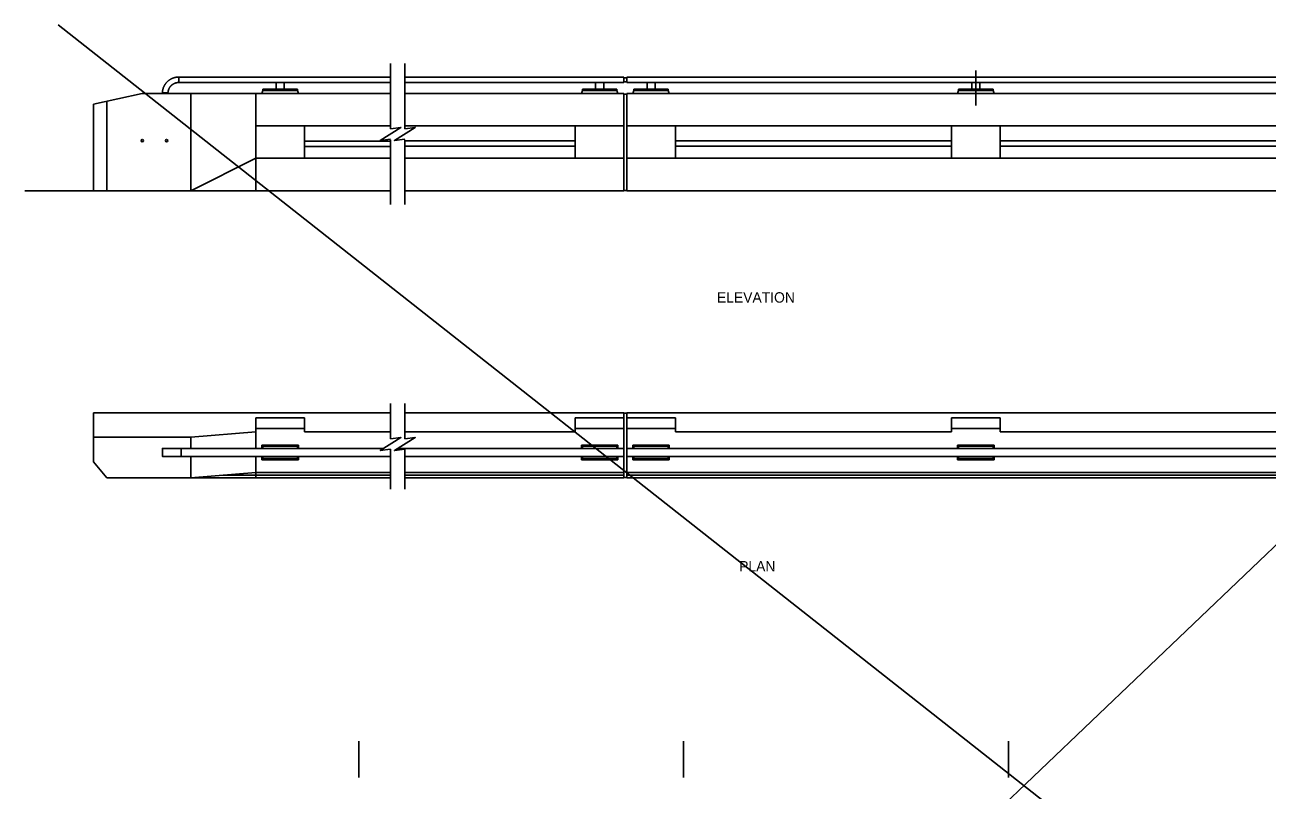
# Model space of a CAD drawing. Extents: x 25576 to 25873, y -3191 to -3046.
# Drawn here: x 25815.58 to 25853.83, y -3078.73 to -3055.17 of the extents above; entities that cross this region are included whole.
import ezdxf

# ---------------------------------------------------------------- set-up
doc = ezdxf.new("R2010")
doc.units = 0
for name, color, linetype in [('60 Nongeo Data', 7, 'Continuous'), ('border_NO-PLOT', 7, 'Continuous'), ('str_Center-Line-A', 7, 'Continuous'), ('str_Concrete-A', 7, 'Continuous'), ('str_Grades-A', 7, 'Continuous'), ('str_Structural-Steel-A', 7, 'Continuous')]:
    doc.layers.add(name, color=color, linetype=linetype)

msp = doc.modelspace()

# ---------------------------------------------------------------- linework, layer by layer
at = {"layer": '60 Nongeo Data'}
for p, q in [((25816.605, -3055.172), (25872.954, -3099.559)), ((25870.601, -3055.433), (25823.665, -3100.214))]:
    msp.add_line(p, q, dxfattribs=at)
at = {"layer": 'str_Center-Line-A'}
for p, q in [((25844.862, -3057.654), (25844.862, -3056.575)), ((25825.864, -3077.217), (25825.864, -3078.341)), ((25835.864, -3077.217), (25835.864, -3078.341)), ((25845.864, -3077.217), (25845.864, -3078.341))]:
    msp.add_line(p, q, dxfattribs=at)
at = {"layer": 'str_Concrete-A'}
for p, q in [((25826.843, -3056.359), (25826.843, -3058.37)), ((25827.283, -3056.359), (25827.283, -3058.37)), ((25819.197, -3057.28), (25817.694, -3057.613)), ((25819.194, -3057.28), (25819.197, -3057.28)), ((25819.197, -3057.28), (25826.843, -3057.28)), ((25820.694, -3057.363), (25820.694, -3057.28)), ((25820.694, -3057.28), (25820.694, -3057.363)), ((25820.694, -3060.28), (25820.694, -3057.28)), ((25822.695, -3057.28), (25822.695, -3059.285)), ((25822.882, -3057.28), (25822.913, -3057.196)), ((25823.976, -3057.196), (25824.007, -3057.28)), ((25834.028, -3057.28), (25827.283, -3057.28)), ((25832.747, -3057.196), (25832.716, -3057.28)), ((25833.841, -3057.28), (25833.81, -3057.196)), ((25834.028, -3060.28), (25834.028, -3057.28)), ((25834.028, -3057.309), (25834.112, -3057.309)), ((25834.112, -3057.28), (25834.112, -3060.28)), ((25859.11, -3057.28), (25834.112, -3057.28)), ((25834.33, -3057.196), (25834.299, -3057.28)), ((25835.424, -3057.28), (25835.393, -3057.196)), ((25844.33, -3057.196), (25844.299, -3057.28)), ((25845.424, -3057.28), (25845.393, -3057.196)), ((25817.694, -3060.28), (25817.694, -3057.613)), ((25818.111, -3060.28), (25818.111, -3057.521)), ((25820.694, -3060.28), (25820.694, -3057.363)), ((25820.695, -3060.279), (25820.694, -3057.363)), ((25822.695, -3057.363), (25822.695, -3057.363)), ((25822.695, -3058.28), (25826.843, -3058.28)), ((25824.194, -3058.28), (25824.195, -3059.285)), ((25834.028, -3058.28), (25827.283, -3058.28)), ((25832.528, -3058.28), (25832.528, -3059.279)), ((25855.612, -3058.28), (25834.112, -3058.28)), ((25835.612, -3059.279), (25835.612, -3058.28)), ((25844.112, -3058.28), (25844.112, -3059.279)), ((25845.612, -3059.279), (25845.612, -3058.28)), ((25826.843, -3058.711), (25826.843, -3060.7)), ((25827.283, -3058.711), (25827.283, -3060.7)), ((25822.695, -3059.279), (25820.695, -3060.279)), ((25822.695, -3059.279), (25826.843, -3059.279)), ((25822.695, -3060.28), (25822.695, -3059.279)), ((25827.283, -3059.279), (25833.653, -3059.279)), ((25832.153, -3059.279), (25834.028, -3059.279)), ((25855.612, -3059.279), (25834.112, -3059.279)), ((25817.694, -3060.28), (25818.111, -3060.28)), ((25818.111, -3060.28), (25820.694, -3060.28)), ((25820.694, -3060.28), (25822.695, -3060.28)), ((25820.695, -3060.279), (25820.771, -3060.279)), ((25826.843, -3060.28), (25822.695, -3060.28)), ((25827.283, -3060.28), (25834.028, -3060.28)), ((25834.028, -3060.272), (25834.112, -3060.272)), ((25834.112, -3060.28), (25855.612, -3060.28)), ((25826.843, -3066.822), (25826.843, -3067.913)), ((25827.283, -3066.822), (25827.283, -3067.913)), ((25817.694, -3068.619), (25817.694, -3067.113)), ((25826.843, -3067.113), (25817.694, -3067.113)), ((25822.695, -3067.597), (25822.695, -3067.263)), ((25822.695, -3067.263), (25824.195, -3067.263)), ((25824.195, -3067.263), (25824.195, -3067.696)), ((25827.283, -3067.113), (25834.028, -3067.113)), ((25834.028, -3067.263), (25832.528, -3067.263)), ((25832.528, -3067.263), (25832.528, -3067.696)), ((25834.028, -3067.119), (25834.112, -3067.119)), ((25834.028, -3067.12), (25834.112, -3067.12)), ((25834.028, -3067.696), (25834.028, -3067.263)), ((25858.989, -3067.113), (25834.112, -3067.113)), ((25834.112, -3067.113), (25834.112, -3069.113)), ((25835.612, -3067.263), (25834.112, -3067.263)), ((25835.612, -3067.696), (25835.612, -3067.263)), ((25844.112, -3067.263), (25844.112, -3067.696)), ((25845.612, -3067.263), (25844.112, -3067.263)), ((25845.612, -3067.696), (25845.612, -3067.263)), ((25822.695, -3067.597), (25822.695, -3067.693)), ((25824.195, -3067.597), (25822.695, -3067.597)), ((25832.528, -3067.596), (25834.028, -3067.596)), ((25834.112, -3067.596), (25835.612, -3067.596)), ((25844.112, -3067.596), (25845.612, -3067.596)), ((25820.694, -3067.863), (25817.694, -3067.863)), ((25822.695, -3067.696), (25820.694, -3067.863)), ((25820.694, -3068.206), (25820.694, -3067.863)), ((25822.695, -3067.789), (25822.695, -3067.693)), ((25822.695, -3067.693), (25822.695, -3067.693)), ((25822.695, -3068.206), (25822.695, -3067.706)), ((25824.195, -3067.696), (25826.843, -3067.696)), ((25827.283, -3067.696), (25832.528, -3067.696)), ((25844.112, -3067.696), (25835.612, -3067.696)), ((25844.112, -3067.696), (25844.112, -3067.692)), ((25854.112, -3067.696), (25845.612, -3067.696)), ((25822.913, -3068.143), (25822.882, -3068.104)), ((25822.882, -3068.104), (25822.882, -3068.206)), ((25822.882, -3068.104), (25824.007, -3068.104)), ((25824.007, -3068.104), (25823.976, -3068.143)), ((25824.007, -3068.206), (25824.007, -3068.104)), ((25826.843, -3068.233), (25826.843, -3069.457)), ((25827.283, -3068.233), (25827.283, -3069.457)), ((25833.841, -3068.104), (25832.716, -3068.104)), ((25832.716, -3068.206), (25832.716, -3068.104)), ((25832.716, -3068.104), (25832.747, -3068.143)), ((25833.81, -3068.143), (25833.841, -3068.104)), ((25833.841, -3068.104), (25833.841, -3068.206)), ((25834.028, -3068.451), (25834.028, -3068.211)), ((25834.299, -3068.104), (25834.331, -3068.143)), ((25834.299, -3068.206), (25834.299, -3068.104)), ((25835.424, -3068.104), (25834.299, -3068.104)), ((25835.393, -3068.143), (25835.424, -3068.104)), ((25835.424, -3068.104), (25835.424, -3068.206)), ((25844.299, -3068.104), (25844.331, -3068.143)), ((25844.299, -3068.206), (25844.299, -3068.104)), ((25845.424, -3068.104), (25844.299, -3068.104)), ((25845.393, -3068.149), (25845.424, -3068.104)), ((25845.424, -3068.104), (25845.424, -3068.206)), ((25818.111, -3069.113), (25817.694, -3068.619)), ((25820.694, -3069.113), (25820.694, -3068.456)), ((25822.695, -3068.956), (25822.695, -3068.456)), ((25822.882, -3068.456), (25822.882, -3068.558)), ((25822.882, -3068.558), (25822.913, -3068.518)), ((25824.007, -3068.558), (25822.882, -3068.558)), ((25823.976, -3068.518), (25824.007, -3068.558)), ((25824.007, -3068.558), (25824.007, -3068.456)), ((25832.716, -3068.558), (25832.716, -3068.456)), ((25832.747, -3068.518), (25832.716, -3068.558)), ((25832.716, -3068.558), (25833.841, -3068.558)), ((25833.841, -3068.558), (25833.81, -3068.518)), ((25833.841, -3068.456), (25833.841, -3068.558)), ((25834.299, -3068.558), (25834.299, -3068.456)), ((25834.331, -3068.518), (25834.299, -3068.558)), ((25834.299, -3068.558), (25835.424, -3068.558)), ((25835.424, -3068.558), (25835.393, -3068.518)), ((25835.424, -3068.456), (25835.424, -3068.558)), ((25844.299, -3068.558), (25844.299, -3068.456)), ((25844.331, -3068.518), (25844.299, -3068.558)), ((25844.299, -3068.558), (25845.424, -3068.558)), ((25845.424, -3068.558), (25845.393, -3068.518)), ((25845.424, -3068.456), (25845.424, -3068.558)), ((25818.111, -3069.113), (25826.843, -3069.113)), ((25820.694, -3069.113), (25822.695, -3068.946)), ((25826.843, -3069.03), (25821.692, -3069.03)), ((25826.843, -3068.946), (25822.695, -3068.946)), ((25822.695, -3069.038), (25822.695, -3068.956)), ((25822.695, -3068.956), (25822.695, -3068.956)), ((25822.695, -3069.113), (25822.695, -3069.038)), ((25827.283, -3068.946), (25834.028, -3068.946)), ((25827.283, -3069.03), (25834.028, -3069.03)), ((25827.283, -3069.113), (25834.028, -3069.113)), ((25834.028, -3069.1), (25834.112, -3069.1)), ((25855.612, -3068.946), (25834.112, -3068.946)), ((25856.66, -3069.03), (25834.112, -3069.03)), ((25857.612, -3069.113), (25834.112, -3069.113))]:
    msp.add_line(p, q, dxfattribs=at)
for points in [[(25826.843, -3058.37), (25827.163, -3058.33), (25826.523, -3058.73), (25826.843, -3058.69)], [(25827.283, -3058.37), (25827.603, -3058.33), (25826.963, -3058.73), (25827.283, -3058.69)], [(25834.028, -3067.113), (25834.028, -3069.113)], [(25826.843, -3067.913), (25827.163, -3067.873), (25826.523, -3068.273), (25826.843, -3068.233)], [(25827.283, -3067.913), (25827.603, -3067.873), (25826.963, -3068.273), (25827.283, -3068.233)]]:
    msp.add_lwpolyline(points, dxfattribs=at)
for centre in [(25819.199, -3058.734), (25819.949, -3058.734)]:
    msp.add_circle(centre, 0.0365, dxfattribs=at)
at = {"layer": 'str_Grades-A'}
msp.add_line((25817.694, -3060.28), (25815.583, -3060.28), dxfattribs=at)
at = {"layer": 'str_Structural-Steel-A'}
for p, q in [((25820.32, -3056.78), (25826.843, -3056.78)), ((25820.32, -3056.78), (25820.32, -3056.785)), ((25820.32, -3056.785), (25820.32, -3056.78)), ((25820.32, -3056.941), (25820.32, -3056.785)), ((25820.32, -3056.941), (25820.32, -3056.946)), ((25820.32, -3056.946), (25820.32, -3056.941)), ((25820.32, -3056.946), (25826.843, -3056.946)), ((25827.283, -3056.78), (25833.653, -3056.78)), ((25827.283, -3056.946), (25833.653, -3056.946)), ((25832.153, -3056.78), (25834.028, -3056.78)), ((25832.153, -3056.946), (25834.028, -3056.946)), ((25834.028, -3056.78), (25834.028, -3056.785)), ((25834.028, -3056.941), (25834.028, -3056.785)), ((25834.112, -3056.803), (25834.028, -3056.803)), ((25834.112, -3056.923), (25834.028, -3056.923)), ((25834.028, -3056.941), (25834.028, -3056.946)), ((25834.112, -3056.78), (25834.112, -3056.785)), ((25857.987, -3056.78), (25834.112, -3056.78)), ((25834.112, -3056.941), (25834.112, -3056.785)), ((25834.112, -3056.941), (25834.112, -3056.946)), ((25857.987, -3056.946), (25834.112, -3056.946)), ((25819.817, -3057.267), (25819.989, -3057.267)), ((25823.976, -3057.155), (25822.913, -3057.155)), ((25822.913, -3057.155), (25822.913, -3057.16)), ((25822.913, -3057.191), (25822.913, -3057.16)), ((25822.913, -3057.191), (25822.913, -3057.196)), ((25823.976, -3057.196), (25822.913, -3057.196)), ((25823.976, -3057.155), (25823.976, -3057.16)), ((25823.976, -3057.191), (25823.976, -3057.16)), ((25823.976, -3057.191), (25823.976, -3057.196)), ((25832.747, -3057.155), (25832.747, -3057.16)), ((25832.747, -3057.155), (25833.81, -3057.155)), ((25832.747, -3057.191), (25832.747, -3057.16)), ((25832.747, -3057.191), (25832.747, -3057.196)), ((25832.747, -3057.196), (25833.81, -3057.196)), ((25833.81, -3057.155), (25833.81, -3057.16)), ((25833.81, -3057.191), (25833.81, -3057.16)), ((25833.81, -3057.191), (25833.81, -3057.196)), ((25834.33, -3057.155), (25834.33, -3057.16)), ((25834.33, -3057.155), (25835.393, -3057.155)), ((25834.33, -3057.191), (25834.33, -3057.16)), ((25834.33, -3057.191), (25834.33, -3057.196)), ((25834.33, -3057.196), (25835.393, -3057.196)), ((25835.393, -3057.155), (25835.393, -3057.16)), ((25835.393, -3057.191), (25835.393, -3057.16)), ((25835.393, -3057.191), (25835.393, -3057.196)), ((25844.33, -3057.155), (25844.33, -3057.16)), ((25844.33, -3057.155), (25845.393, -3057.155)), ((25844.33, -3057.191), (25844.33, -3057.16)), ((25844.33, -3057.191), (25844.33, -3057.196)), ((25844.33, -3057.196), (25845.393, -3057.196)), ((25845.393, -3057.155), (25845.393, -3057.16)), ((25845.393, -3057.191), (25845.393, -3057.16)), ((25845.393, -3057.191), (25845.393, -3057.196)), ((25826.843, -3058.753), (25824.194, -3058.753)), ((25824.195, -3058.715), (25824.195, -3058.711)), ((25824.195, -3058.865), (25824.195, -3058.861)), ((25827.283, -3058.738), (25832.528, -3058.738)), ((25835.612, -3058.738), (25844.112, -3058.738)), ((25845.612, -3058.738), (25854.112, -3058.738)), ((25826.843, -3058.92), (25824.194, -3058.92)), ((25827.283, -3058.905), (25832.528, -3058.905)), ((25835.612, -3058.905), (25844.112, -3058.905)), ((25845.612, -3058.905), (25854.112, -3058.905)), ((25819.817, -3068.211), (25819.817, -3068.451)), ((25820.397, -3068.206), (25820.397, -3068.211)), ((25820.397, -3068.211), (25820.397, -3068.206)), ((25820.397, -3068.206), (25826.631, -3068.206)), ((25820.397, -3068.456), (25820.397, -3068.211)), ((25822.913, -3068.143), (25822.913, -3068.149)), ((25823.976, -3068.143), (25822.913, -3068.143)), ((25822.913, -3068.206), (25822.913, -3068.149)), ((25823.976, -3068.206), (25823.976, -3068.143)), ((25827.071, -3068.206), (25834.028, -3068.206)), ((25832.747, -3068.143), (25833.81, -3068.143)), ((25832.747, -3068.206), (25832.747, -3068.143)), ((25833.81, -3068.206), (25833.81, -3068.143)), ((25834.028, -3068.206), (25834.028, -3068.211)), ((25834.112, -3068.206), (25834.112, -3068.211)), ((25858.032, -3068.206), (25834.112, -3068.206)), ((25834.331, -3068.143), (25835.393, -3068.143)), ((25834.331, -3068.143), (25835.393, -3068.143)), ((25834.331, -3068.206), (25834.331, -3068.143)), ((25835.393, -3068.206), (25835.393, -3068.143)), ((25844.331, -3068.143), (25845.393, -3068.143)), ((25844.331, -3068.206), (25844.331, -3068.143)), ((25845.393, -3068.143), (25845.393, -3068.149)), ((25845.393, -3068.206), (25845.393, -3068.149)), ((25820.397, -3068.456), (25826.843, -3068.456)), ((25822.913, -3068.513), (25822.913, -3068.456)), ((25822.913, -3068.513), (25822.913, -3068.518)), ((25823.976, -3068.518), (25822.913, -3068.518)), ((25823.445, -3068.513), (25823.445, -3068.518)), ((25823.445, -3068.518), (25823.445, -3068.518)), ((25823.445, -3068.518), (25823.445, -3068.518)), ((25823.976, -3068.513), (25823.976, -3068.456)), ((25823.976, -3068.513), (25823.976, -3068.518)), ((25827.283, -3068.456), (25834.028, -3068.456)), ((25832.747, -3068.518), (25832.747, -3068.456)), ((25832.747, -3068.518), (25833.81, -3068.518)), ((25833.81, -3068.518), (25833.81, -3068.456)), ((25834.028, -3068.451), (25834.028, -3068.456)), ((25834.112, -3068.451), (25834.112, -3068.456)), ((25858.032, -3068.456), (25834.112, -3068.456)), ((25834.331, -3068.518), (25834.331, -3068.456)), ((25834.331, -3068.518), (25835.393, -3068.518)), ((25835.393, -3068.518), (25835.393, -3068.456)), ((25844.331, -3068.518), (25844.331, -3068.456)), ((25844.331, -3068.518), (25845.393, -3068.518)), ((25845.393, -3068.518), (25845.393, -3068.456))]:
    msp.add_line(p, q, dxfattribs=at)
for points in [[(25823.32, -3056.946), (25823.32, -3057.155), (25823.32, -3057.155)], [(25823.57, -3056.946), (25823.57, -3057.155), (25823.57, -3057.155)], [(25833.153, -3056.946), (25833.153, -3057.155), (25833.153, -3057.155)], [(25833.403, -3056.946), (25833.403, -3057.155), (25833.403, -3057.155)], [(25834.737, -3056.946), (25834.737, -3057.155), (25834.737, -3057.155)], [(25834.987, -3056.946), (25834.987, -3057.155), (25834.987, -3057.155)], [(25844.737, -3056.946), (25844.737, -3057.155), (25844.737, -3057.155)], [(25844.987, -3056.946), (25844.987, -3057.155), (25844.987, -3057.155)]]:
    msp.add_lwpolyline(points, dxfattribs=at)
for centre, start_param, end_param in [((25819.822, -3068.211), 5.406707, 6.977504), ((25819.822, -3068.451), 0.694318, 2.265115)]:
    msp.add_ellipse(centre, major_axis=(-0.004, 0.00333), ratio=0.999571, start_param=start_param, end_param=end_param, dxfattribs=at)
for points in [[(25820.32, -3056.78), (25820.311, -3056.78), (25820.295, -3056.78), (25820.271, -3056.781), (25820.247, -3056.784), (25820.223, -3056.788), (25820.199, -3056.793), (25820.176, -3056.8), (25820.153, -3056.807), (25820.13, -3056.816), (25820.108, -3056.825), (25820.086, -3056.836), (25820.065, -3056.847), (25820.044, -3056.86), (25820.024, -3056.874), (25820.005, -3056.889), (25819.986, -3056.904), (25819.969, -3056.921), (25819.952, -3056.938), (25819.935, -3056.956), (25819.92, -3056.975), (25819.906, -3056.995), (25819.893, -3057.015), (25819.88, -3057.036), (25819.869, -3057.057), (25819.859, -3057.079), (25819.849, -3057.102), (25819.841, -3057.125), (25819.834, -3057.148), (25819.829, -3057.171), (25819.824, -3057.195), (25819.82, -3057.219), (25819.818, -3057.243), (25819.817, -3057.259), (25819.817, -3057.267)], [(25820.32, -3056.946), (25820.314, -3056.946), (25820.303, -3056.947), (25820.287, -3056.948), (25820.271, -3056.95), (25820.255, -3056.953), (25820.24, -3056.956), (25820.224, -3056.961), (25820.209, -3056.966), (25820.194, -3056.972), (25820.179, -3056.978), (25820.164, -3056.986), (25820.15, -3056.994), (25820.137, -3057.002), (25820.124, -3057.012), (25820.111, -3057.022), (25820.099, -3057.032), (25820.087, -3057.043), (25820.076, -3057.055), (25820.065, -3057.067), (25820.055, -3057.08), (25820.046, -3057.093), (25820.037, -3057.107), (25820.029, -3057.121), (25820.022, -3057.135), (25820.015, -3057.15), (25820.009, -3057.165), (25820.004, -3057.18), (25819.999, -3057.196), (25819.996, -3057.212), (25819.993, -3057.228), (25819.991, -3057.244), (25819.99, -3057.257), (25819.989, -3057.265), (25819.989, -3057.267)], [(25820.397, -3068.206), (25820.392, -3068.206), (25820.258, -3068.206), (25820.041, -3068.206), (25819.85, -3068.206), (25819.831, -3068.206), (25819.828, -3068.206), (25819.826, -3068.206), (25819.825, -3068.206), (25819.823, -3068.206), (25819.823, -3068.206), (25819.822, -3068.206), (25819.822, -3068.206)], [(25820.403, -3068.456), (25820.398, -3068.456), (25820.264, -3068.456), (25820.045, -3068.456), (25819.852, -3068.456), (25819.832, -3068.456), (25819.829, -3068.456), (25819.827, -3068.456), (25819.825, -3068.456), (25819.824, -3068.456), (25819.823, -3068.456), (25819.823, -3068.456), (25819.822, -3068.456)]]:
    msp.add_open_spline(points, degree=3, dxfattribs=at)

# ---------------------------------------------------------------- texts
at = {"layer": 'border_NO-PLOT'}
for s, p in [('ELEVATION', (25836.889, -3063.721)), ('PLAN', (25837.573, -3071.995))]:
    msp.add_text(s, height=0.32, dxfattribs=at).set_placement(p)

doc.saveas('drawing.dxf')
